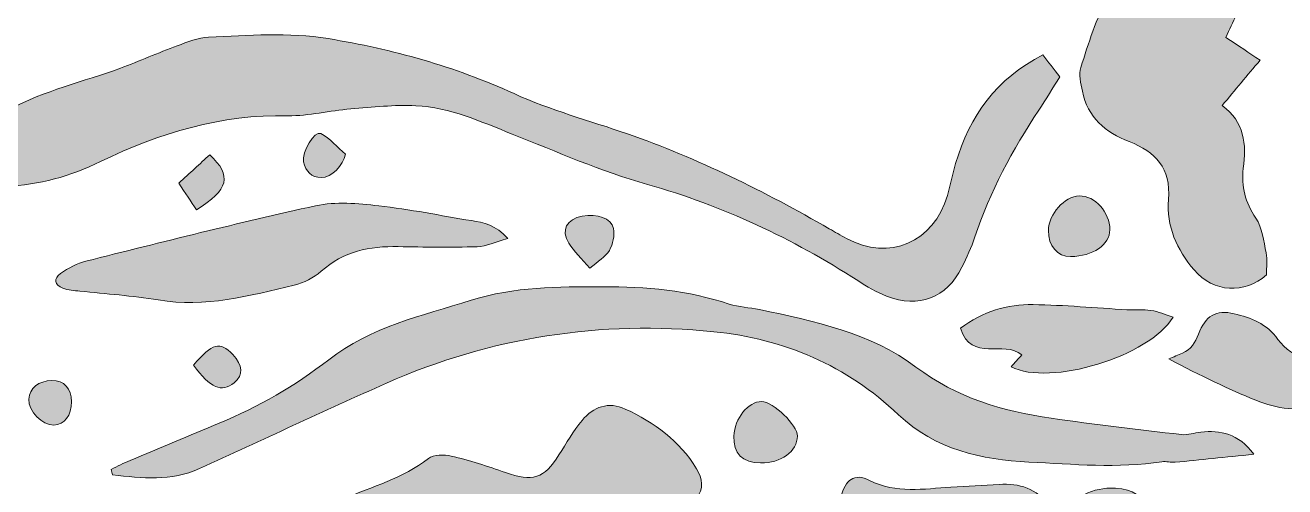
# Model space of a CAD drawing. Header units: centimetres. Extents: x -3.3 to 24.3, y 7.4 to 22.3.
# Drawn here: x 16.109 to 20.97, y 15.044 to 16.823 of the extents above; entities that cross this region are included whole.
import ezdxf

# ---------------------------------------------------------------- set-up
doc = ezdxf.new("R2010")
doc.units = ezdxf.units.CM
doc.header["$MEASUREMENT"] = 0
doc.layers.add('Layer 1', color=7, linetype='Continuous', lineweight=0)

# ---------------------------------------------------------------- blocks, each defined once
blk = doc.blocks.new('Block_0')
at = {"layer": 'Layer 1', "true_color": 0x000000, "transparency": 33554687}
h = blk.add_hatch(color=18, dxfattribs=at)
h.dxf.hatch_style = 2
edge = h.paths.add_edge_path()
edge.add_spline(control_points=[(20.7419, 16.7759), (20.7935, 16.7415), (20.8305, 16.7168), (20.874, 16.6879), (20.8249, 16.6292), (20.7787, 16.5738), (20.7278, 16.5128), (20.814, 16.4503), (20.8219, 16.3646), (20.8094, 16.2705), (20.8002, 16.2016), (20.8176, 16.1394), (20.8577, 16.079), (20.8824, 16.0418), (20.8883, 15.991), (20.8977, 15.9453), (20.9031, 15.919), (20.8987, 15.8906), (20.8987, 15.8602), (20.8152, 15.7857), (20.6939, 15.7917), (20.6192, 15.8794), (20.5528, 15.9572), (20.5124, 16.0499), (20.5207, 16.1509), (20.5308, 16.2725), (20.4703, 16.335), (20.3693, 16.374), (20.2766, 16.4098), (20.2094, 16.4681), (20.1883, 16.5687), (20.182, 16.5986), (20.1731, 16.6332), (20.182, 16.6601), (20.2129, 16.7527), (20.2404, 16.8493), (20.2894, 16.9324), (20.3495, 17.0341), (20.4566, 17.0737), (20.5725, 17.0703), (20.6447, 17.0682), (20.7173, 17.0531), (20.7881, 17.0364), (20.8506, 17.0217), (20.8526, 17.0066), (20.8225, 16.9466), (20.795, 16.892), (20.7701, 16.8361), (20.7419, 16.7759)], knot_values=[0, 0, 0, 0, 1, 1, 1, 2, 2, 2, 3, 3, 3, 4, 4, 4, 5, 5, 5, 6, 6, 6, 7, 7, 7, 8, 8, 8, 9, 9, 9, 10, 10, 10, 11, 11, 11, 12, 12, 12, 13, 13, 13, 14, 14, 14, 15, 15, 15, 16, 16, 16, 16], degree=3, periodic=0)
h = blk.add_hatch(color=18, dxfattribs=at)
h.dxf.hatch_style = 2
edge = h.paths.add_edge_path()
edge.add_spline(control_points=[(15.3274, 16.2003), (15.3419, 16.2653), (15.3738, 16.2777), (15.4127, 16.2837), (15.6374, 16.3185), (15.8474, 16.3903), (16.0493, 16.499), (16.1816, 16.5703), (16.3337, 16.6046), (16.4763, 16.6571), (16.55, 16.6842), (16.622, 16.7161), (16.6958, 16.7432), (16.7351, 16.7577), (16.7762, 16.7749), (16.817, 16.7766), (16.9707, 16.7827), (17.1238, 16.7965), (17.2784, 16.7709), (17.5269, 16.7299), (17.7654, 16.6639), (17.9954, 16.559), (18.1357, 16.495), (18.2868, 16.4548), (18.433, 16.404), (18.7053, 16.3093), (18.9623, 16.182), (19.2115, 16.0383), (19.2335, 16.0256), (19.2556, 16.0132), (19.278, 16.0012), (19.4436, 15.912), (19.6145, 15.9845), (19.6678, 16.1669), (19.6796, 16.2074), (19.6879, 16.2489), (19.6995, 16.2895), (19.7526, 16.4739), (19.8574, 16.6173), (20.0363, 16.7083), (20.0568, 16.6816), (20.077, 16.6555), (20.1013, 16.6237), (20.074, 16.5802), (20.0482, 16.5372), (20.0205, 16.4955), (19.9188, 16.3422), (19.8317, 16.1818), (19.7734, 16.0065), (19.7601, 15.9666), (19.7429, 15.9276), (19.7239, 15.89), (19.6641, 15.7719), (19.5564, 15.7299), (19.4332, 15.7782), (19.3942, 15.7935), (19.3574, 15.8155), (19.322, 15.8383), (19.0691, 16.0009), (18.8012, 16.1269), (18.5102, 16.2089), (18.332, 16.2592), (18.1608, 16.3349), (17.9881, 16.4033), (17.8674, 16.4511), (17.7481, 16.5054), (17.6169, 16.5121), (17.5334, 16.5164), (17.449, 16.5072), (17.3654, 16.5002), (17.2843, 16.4934), (17.2036, 16.4725), (17.123, 16.474), (16.8654, 16.4787), (16.6277, 16.4085), (16.3997, 16.2969), (16.284, 16.2403), (16.1631, 16.2067), (16.0343, 16.2027), (15.8429, 16.1966), (15.6514, 16.19), (15.4599, 16.1862), (15.4173, 16.1854), (15.3744, 16.195), (15.3274, 16.2003)], knot_values=[0, 0, 0, 0, 1, 1, 1, 2, 2, 2, 3, 3, 3, 4, 4, 4, 5, 5, 5, 6, 6, 6, 7, 7, 7, 8, 8, 8, 9, 9, 9, 10, 10, 10, 11, 11, 11, 12, 12, 12, 13, 13, 13, 14, 14, 14, 15, 15, 15, 16, 16, 16, 17, 17, 17, 18, 18, 18, 19, 19, 19, 20, 20, 20, 21, 21, 21, 22, 22, 22, 23, 23, 23, 24, 24, 24, 25, 25, 25, 26, 26, 26, 27, 27, 27, 28, 28, 28, 28], degree=3, periodic=0)
h = blk.add_hatch(color=18, dxfattribs=at)
h.dxf.hatch_style = 2
edge = h.paths.add_edge_path()
edge.add_spline(control_points=[(17.3451, 16.3254), (17.3379, 16.2824), (17.2898, 16.2348), (17.2519, 16.2352), (17.2133, 16.2357), (17.1905, 16.2597), (17.1835, 16.2956), (17.1759, 16.3345), (17.2267, 16.4171), (17.2497, 16.4053), (17.2857, 16.3868), (17.3137, 16.3528), (17.3451, 16.3254)], knot_values=[0, 0, 0, 0, 1, 1, 1, 2, 2, 2, 3, 3, 3, 4, 4, 4, 4], degree=3, periodic=0)
h = blk.add_hatch(color=18, dxfattribs=at)
h.dxf.hatch_style = 2
edge = h.paths.add_edge_path()
edge.add_spline(control_points=[(16.7701, 16.1113), (16.7487, 16.1434), (16.7273, 16.1757), (16.7018, 16.2139), (16.7445, 16.253), (16.783, 16.2883), (16.8211, 16.3232), (16.9087, 16.2428), (16.8943, 16.1877), (16.7701, 16.1113)], knot_values=[0, 0, 0, 0, 1, 1, 1, 2, 2, 2, 3, 3, 3, 3], degree=3, periodic=0)
h = blk.add_hatch(color=18, dxfattribs=at)
h.dxf.hatch_style = 2
edge = h.paths.add_edge_path()
edge.add_spline(control_points=[(17.9713, 16.0003), (17.9235, 15.9872), (17.8884, 15.9704), (17.8528, 15.9692), (17.7516, 15.9658), (17.6501, 15.9676), (17.5488, 15.9695), (17.4385, 15.9715), (17.3372, 15.9518), (17.2512, 15.8742), (17.2231, 15.8488), (17.1842, 15.8297), (17.147, 15.8209), (16.9749, 15.7799), (16.8035, 15.7331), (16.6225, 15.7638), (16.5228, 15.7808), (16.4212, 15.7866), (16.3205, 15.7979), (16.2982, 15.8004), (16.2748, 15.8015), (16.2542, 15.8094), (16.2225, 15.8218), (16.2174, 15.8469), (16.2459, 15.8662), (16.2758, 15.8862), (16.3092, 15.9049), (16.3437, 15.9134), (16.6386, 15.9868), (16.9332, 16.0616), (17.2299, 16.1268), (17.3074, 16.1438), (17.3927, 16.1356), (17.4731, 16.1267), (17.5932, 16.1133), (17.712, 16.0888), (17.8314, 16.0696), (17.8785, 16.0621), (17.9247, 16.0537), (17.9713, 16.0003)], knot_values=[0, 0, 0, 0, 1, 1, 1, 2, 2, 2, 3, 3, 3, 4, 4, 4, 5, 5, 5, 6, 6, 6, 7, 7, 7, 8, 8, 8, 9, 9, 9, 10, 10, 10, 11, 11, 11, 12, 12, 12, 13, 13, 13, 13], degree=3, periodic=0)
h = blk.add_hatch(color=18, dxfattribs=at)
h.dxf.hatch_style = 2
edge = h.paths.add_edge_path()
edge.add_spline(control_points=[(20.1432, 15.9311), (20.0923, 15.9307), (20.0567, 15.9725), (20.0574, 16.0318), (20.0581, 16.0951), (20.1193, 16.1632), (20.1767, 16.1646), (20.2371, 16.1661), (20.2945, 16.1024), (20.2945, 16.0338), (20.2945, 15.9767), (20.2284, 15.9318), (20.1432, 15.9311)], knot_values=[0, 0, 0, 0, 1, 1, 1, 2, 2, 2, 3, 3, 3, 4, 4, 4, 4], degree=3, periodic=0)
h = blk.add_hatch(color=18, dxfattribs=at)
h.dxf.hatch_style = 2
edge = h.paths.add_edge_path()
edge.add_spline(control_points=[(18.2885, 15.8859), (18.2562, 15.9233), (18.2264, 15.95), (18.2064, 15.9827), (18.1756, 16.0333), (18.199, 16.076), (18.2577, 16.0864), (18.3172, 16.097), (18.37, 16.0803), (18.3789, 16.039), (18.3846, 16.0128), (18.3772, 15.9783), (18.3633, 15.9548), (18.3485, 15.9297), (18.3193, 15.9131), (18.2885, 15.8859)], knot_values=[0, 0, 0, 0, 1, 1, 1, 2, 2, 2, 3, 3, 3, 4, 4, 4, 5, 5, 5, 5], degree=3, periodic=0)
h = blk.add_hatch(color=18, dxfattribs=at)
h.dxf.hatch_style = 2
edge = h.paths.add_edge_path()
edge.add_spline(control_points=[(16.4404, 15.1109), (16.465, 15.1226), (16.4893, 15.1352), (16.5143, 15.1457), (16.6286, 15.1938), (16.7429, 15.2416), (16.8575, 15.2889), (17.0095, 15.3515), (17.1505, 15.4324), (17.2805, 15.5335), (17.4428, 15.6596), (17.6388, 15.7029), (17.8301, 15.7627), (17.9983, 15.8152), (18.1639, 15.8147), (18.3364, 15.815), (18.5056, 15.8154), (18.6666, 15.8013), (18.826, 15.7479), (18.8629, 15.7356), (18.9036, 15.7353), (18.9421, 15.727), (19.1541, 15.6815), (19.3707, 15.6383), (19.5463, 15.5054), (19.7042, 15.3859), (19.8805, 15.3357), (20.0683, 15.3082), (20.2354, 15.2838), (20.4033, 15.2644), (20.5711, 15.245), (20.5952, 15.2422), (20.6206, 15.252), (20.6455, 15.2545), (20.7209, 15.2621), (20.7892, 15.2505), (20.8503, 15.169), (20.7394, 15.1577), (20.6428, 15.1475), (20.5461, 15.1384), (20.5295, 15.1369), (20.5119, 15.1429), (20.4956, 15.1404), (20.3245, 15.114), (20.1526, 15.131), (19.9822, 15.1392), (19.7993, 15.1479), (19.6209, 15.1869), (19.4788, 15.3217), (19.2794, 15.511), (19.0363, 15.6148), (18.7666, 15.6416), (18.3299, 15.685), (17.9062, 15.6213), (17.5031, 15.4431), (17.2615, 15.3363), (17.0226, 15.2234), (16.7822, 15.114), (16.6727, 15.0641), (16.5593, 15.0765), (16.4463, 15.0903), (16.4443, 15.0972), (16.4424, 15.1041), (16.4404, 15.1109)], knot_values=[0, 0, 0, 0, 1, 1, 1, 2, 2, 2, 3, 3, 3, 4, 4, 4, 5, 5, 5, 6, 6, 6, 7, 7, 7, 8, 8, 8, 9, 9, 9, 10, 10, 10, 11, 11, 11, 12, 12, 12, 13, 13, 13, 14, 14, 14, 15, 15, 15, 16, 16, 16, 17, 17, 17, 18, 18, 18, 19, 19, 19, 20, 20, 20, 21, 21, 21, 21], degree=3, periodic=0)
h = blk.add_hatch(color=18, dxfattribs=at)
h.dxf.hatch_style = 2
edge = h.paths.add_edge_path()
edge.add_spline(control_points=[(19.7179, 15.6547), (19.8046, 15.7203), (19.8986, 15.7472), (19.9983, 15.7458), (20.119, 15.7442), (20.2397, 15.7329), (20.3604, 15.7263), (20.3913, 15.7246), (20.4227, 15.7281), (20.4531, 15.7235), (20.4812, 15.7192), (20.5081, 15.7073), (20.5383, 15.6978), (20.4476, 15.5455), (20.0625, 15.4298), (19.9137, 15.5061), (19.9278, 15.5221), (19.941, 15.5369), (19.9546, 15.5523), (19.8848, 15.6117), (19.7602, 15.522), (19.7179, 15.6547)], knot_values=[0, 0, 0, 0, 1, 1, 1, 2, 2, 2, 3, 3, 3, 4, 4, 4, 5, 5, 5, 6, 6, 6, 7, 7, 7, 7], degree=3, periodic=0)
h = blk.add_hatch(color=18, dxfattribs=at)
h.dxf.hatch_style = 2
edge = h.paths.add_edge_path()
edge.add_spline(control_points=[(21.1846, 15.3902), (21.1599, 15.3775), (21.1378, 15.3609), (21.1131, 15.3545), (21.0257, 15.3321), (20.9388, 15.3447), (20.8572, 15.3777), (20.751, 15.4206), (20.6478, 15.4709), (20.5223, 15.5365), (20.5399, 15.5441), (20.5575, 15.5517), (20.575, 15.5593), (20.6079, 15.5735), (20.6243, 15.5985), (20.6367, 15.6325), (20.662, 15.7017), (20.7044, 15.7272), (20.7742, 15.7107), (20.8388, 15.6954), (20.9001, 15.6732), (20.9432, 15.6117), (20.969, 15.575), (21.0139, 15.5498), (21.0539, 15.5253), (21.1044, 15.4943), (21.1568, 15.4673), (21.1846, 15.3902)], knot_values=[0, 0, 0, 0, 1, 1, 1, 2, 2, 2, 3, 3, 3, 4, 4, 4, 5, 5, 5, 6, 6, 6, 7, 7, 7, 8, 8, 8, 9, 9, 9, 9], degree=3, periodic=0)
h = blk.add_hatch(color=18, dxfattribs=at)
h.dxf.hatch_style = 2
edge = h.paths.add_edge_path()
edge.add_spline(control_points=[(16.7586, 15.5128), (16.8322, 15.5986), (16.8601, 15.6055), (16.9101, 15.5535), (16.9499, 15.5122), (16.9517, 15.4742), (16.9154, 15.4448), (16.8668, 15.4055), (16.8245, 15.423), (16.7586, 15.5128)], knot_values=[0, 0, 0, 0, 1, 1, 1, 2, 2, 2, 3, 3, 3, 3], degree=3, periodic=0)
h = blk.add_hatch(color=18, dxfattribs=at)
h.dxf.hatch_style = 2
edge = h.paths.add_edge_path()
edge.add_spline(control_points=[(16.2876, 15.3718), (16.2883, 15.3196), (16.2603, 15.2823), (16.2195, 15.2812), (16.1747, 15.28), (16.1214, 15.3355), (16.123, 15.3818), (16.1244, 15.4231), (16.1612, 15.4528), (16.2118, 15.4531), (16.2595, 15.4534), (16.287, 15.424), (16.2876, 15.3718)], knot_values=[0, 0, 0, 0, 1, 1, 1, 2, 2, 2, 3, 3, 3, 4, 4, 4, 4], degree=3, periodic=0)
h = blk.add_hatch(color=18, dxfattribs=at)
h.dxf.hatch_style = 2
edge = h.paths.add_edge_path()
edge.add_spline(control_points=[(17.1261, 14.8441), (17.1888, 14.9287), (17.2611, 14.9665), (17.3371, 14.9977), (17.4489, 15.0437), (17.5658, 15.0774), (17.6648, 15.1524), (17.6854, 15.168), (17.7253, 15.1688), (17.753, 15.1623), (17.824, 15.1455), (17.8939, 15.1232), (17.9627, 15.0986), (18.066, 15.0616), (18.111, 15.0753), (18.1689, 15.1667), (18.1975, 15.2119), (18.2243, 15.2588), (18.2582, 15.2998), (18.3015, 15.3521), (18.3595, 15.3737), (18.4248, 15.3435), (18.5366, 15.2919), (18.6342, 15.2218), (18.6991, 15.1136), (18.7226, 15.0745), (18.7291, 15.0374), (18.6977, 14.9966), (18.641, 14.9229), (18.6531, 14.8688), (18.7358, 14.8209), (18.7894, 14.7899), (18.8466, 14.765), (18.8998, 14.7331), (18.918, 14.7222), (18.9287, 14.6988), (18.9428, 14.681), (18.921, 14.6712), (18.8968, 14.6495), (18.8777, 14.6533), (18.7499, 14.6787), (18.6203, 14.7054), (18.5485, 14.833), (18.4813, 14.9524), (18.3758, 14.9989), (18.2446, 14.993), (18.0788, 14.9855), (17.921, 14.9553), (17.7883, 14.8416), (17.7105, 14.775), (17.6117, 14.7511), (17.5113, 14.7544), (17.4215, 14.7574), (17.3315, 14.7708), (17.2431, 14.7875), (17.2046, 14.7949), (17.1699, 14.8222), (17.1261, 14.8441)], knot_values=[0, 0, 0, 0, 1, 1, 1, 2, 2, 2, 3, 3, 3, 4, 4, 4, 5, 5, 5, 6, 6, 6, 7, 7, 7, 8, 8, 8, 9, 9, 9, 10, 10, 10, 11, 11, 11, 12, 12, 12, 13, 13, 13, 14, 14, 14, 15, 15, 15, 16, 16, 16, 17, 17, 17, 18, 18, 18, 19, 19, 19, 19], degree=3, periodic=0)
h = blk.add_hatch(color=18, dxfattribs=at)
h.dxf.hatch_style = 2
edge = h.paths.add_edge_path()
edge.add_spline(control_points=[(18.947, 15.1357), (18.8764, 15.1366), (18.8416, 15.1716), (18.8439, 15.2393), (18.8463, 15.3071), (18.8986, 15.3722), (18.9507, 15.3723), (18.9944, 15.3723), (19.0905, 15.2802), (19.0893, 15.2394), (19.0877, 15.1799), (19.0256, 15.1348), (18.947, 15.1357)], knot_values=[0, 0, 0, 0, 1, 1, 1, 2, 2, 2, 3, 3, 3, 4, 4, 4, 4], degree=3, periodic=0)
h = blk.add_hatch(color=18, dxfattribs=at)
h.dxf.hatch_style = 2
edge = h.paths.add_edge_path()
edge.add_spline(control_points=[(19.4892, 14.6443), (19.4699, 14.5438), (19.452, 14.4529), (19.4352, 14.3618), (19.4178, 14.2678), (19.401, 14.2545), (19.3067, 14.2587), (19.2645, 14.2605), (19.2218, 14.2628), (19.18, 14.2585), (19.1028, 14.2506), (19.029, 14.2583), (18.9562, 14.2865), (18.9167, 14.3018), (18.8742, 14.3057), (18.8757, 14.3651), (18.8772, 14.429), (18.8991, 14.4731), (18.9555, 14.4898), (18.9901, 14.5001), (19.0274, 14.5034), (19.0637, 14.5054), (19.1653, 14.511), (19.2571, 14.6081), (19.2544, 14.7099), (19.2525, 14.7803), (19.2495, 14.8507), (19.2489, 14.9212), (19.2487, 14.9491), (19.2505, 14.9779), (19.257, 15.005), (19.2725, 15.0708), (19.3089, 15.098), (19.367, 15.0686), (19.4708, 15.016), (19.5756, 15.0363), (19.6815, 15.0425), (19.7434, 15.0461), (19.8054, 15.0481), (19.8672, 15.0528), (19.946, 15.0589), (20.0112, 15.0356), (20.0611, 14.9724), (20.0712, 14.9596), (20.0854, 14.9501), (20.1001, 14.9368), (20.1594, 15.0027), (20.2264, 15.044), (20.3158, 15.038), (20.3886, 15.0331), (20.415, 15.0151), (20.4382, 14.9453), (20.4515, 14.9052), (20.463, 14.8646), (20.4766, 14.8246), (20.4872, 14.7937), (20.4934, 14.7668), (20.4618, 14.7413), (20.4528, 14.734), (20.4553, 14.7075), (20.4584, 14.691), (20.4914, 14.5137), (20.4477, 14.4697), (20.2701, 14.4954), (20.1419, 14.514), (20.0127, 14.5252), (19.8844, 14.5432), (19.8406, 14.5493), (19.7911, 14.5557), (19.7569, 14.5798), (19.677, 14.6361), (19.5879, 14.6333), (19.4892, 14.6443)], knot_values=[0, 0, 0, 0, 1, 1, 1, 2, 2, 2, 3, 3, 3, 4, 4, 4, 5, 5, 5, 6, 6, 6, 7, 7, 7, 8, 8, 8, 9, 9, 9, 10, 10, 10, 11, 11, 11, 12, 12, 12, 13, 13, 13, 14, 14, 14, 15, 15, 15, 16, 16, 16, 17, 17, 17, 18, 18, 18, 19, 19, 19, 20, 20, 20, 21, 21, 21, 22, 22, 22, 23, 23, 23, 24, 24, 24, 24], degree=3, periodic=0)
at = {"layer": 'Layer 1'}
for points, knots in [([(20.7419, 16.7759), (20.7935, 16.7415), (20.8305, 16.7168), (20.874, 16.6879), (20.8249, 16.6292), (20.7787, 16.5738), (20.7278, 16.5128), (20.814, 16.4503), (20.8219, 16.3646), (20.8094, 16.2705), (20.8002, 16.2016), (20.8176, 16.1394), (20.8577, 16.079), (20.8824, 16.0418), (20.8883, 15.991), (20.8977, 15.9453), (20.9031, 15.919), (20.8987, 15.8906), (20.8987, 15.8602), (20.8152, 15.7857), (20.6939, 15.7917), (20.6192, 15.8794), (20.5528, 15.9572), (20.5124, 16.0499), (20.5207, 16.1509), (20.5308, 16.2725), (20.4703, 16.335), (20.3693, 16.374), (20.2766, 16.4098), (20.2094, 16.4681), (20.1883, 16.5687), (20.182, 16.5986), (20.1731, 16.6332), (20.182, 16.6601), (20.2129, 16.7527), (20.2404, 16.8493), (20.2894, 16.9324), (20.3495, 17.0341), (20.4566, 17.0737), (20.5725, 17.0703), (20.6447, 17.0682), (20.7173, 17.0531), (20.7881, 17.0364), (20.8506, 17.0217), (20.8526, 17.0066), (20.8225, 16.9466), (20.795, 16.892), (20.7701, 16.8361), (20.7419, 16.7759)], [0, 0, 0, 0, 1, 1, 1, 2, 2, 2, 3, 3, 3, 4, 4, 4, 5, 5, 5, 6, 6, 6, 7, 7, 7, 8, 8, 8, 9, 9, 9, 10, 10, 10, 11, 11, 11, 12, 12, 12, 13, 13, 13, 14, 14, 14, 15, 15, 15, 16, 16, 16, 16]), ([(15.3274, 16.2003), (15.3419, 16.2653), (15.3738, 16.2777), (15.4127, 16.2837), (15.6374, 16.3185), (15.8474, 16.3903), (16.0493, 16.499), (16.1816, 16.5703), (16.3337, 16.6046), (16.4763, 16.6571), (16.55, 16.6842), (16.622, 16.7161), (16.6958, 16.7432), (16.7351, 16.7577), (16.7762, 16.7749), (16.817, 16.7766), (16.9707, 16.7827), (17.1238, 16.7965), (17.2784, 16.7709), (17.5269, 16.7299), (17.7654, 16.6639), (17.9954, 16.559), (18.1357, 16.495), (18.2868, 16.4548), (18.433, 16.404), (18.7053, 16.3093), (18.9623, 16.182), (19.2115, 16.0383), (19.2335, 16.0256), (19.2556, 16.0132), (19.278, 16.0012), (19.4436, 15.912), (19.6145, 15.9845), (19.6678, 16.1669), (19.6796, 16.2074), (19.6879, 16.2489), (19.6995, 16.2895), (19.7526, 16.4739), (19.8574, 16.6173), (20.0363, 16.7083), (20.0568, 16.6816), (20.077, 16.6555), (20.1013, 16.6237), (20.074, 16.5802), (20.0482, 16.5372), (20.0205, 16.4955), (19.9188, 16.3422), (19.8317, 16.1818), (19.7734, 16.0065), (19.7601, 15.9666), (19.7429, 15.9276), (19.7239, 15.89), (19.6641, 15.7719), (19.5564, 15.7299), (19.4332, 15.7782), (19.3942, 15.7935), (19.3574, 15.8155), (19.322, 15.8383), (19.0691, 16.0009), (18.8012, 16.1269), (18.5102, 16.2089), (18.332, 16.2592), (18.1608, 16.3349), (17.9881, 16.4033), (17.8674, 16.4511), (17.7481, 16.5054), (17.6169, 16.5121), (17.5334, 16.5164), (17.449, 16.5072), (17.3654, 16.5002), (17.2843, 16.4934), (17.2036, 16.4725), (17.123, 16.474), (16.8654, 16.4787), (16.6277, 16.4085), (16.3997, 16.2969), (16.284, 16.2403), (16.1631, 16.2067), (16.0343, 16.2027), (15.8429, 16.1966), (15.6514, 16.19), (15.4599, 16.1862), (15.4173, 16.1854), (15.3744, 16.195), (15.3274, 16.2003)], [0, 0, 0, 0, 1, 1, 1, 2, 2, 2, 3, 3, 3, 4, 4, 4, 5, 5, 5, 6, 6, 6, 7, 7, 7, 8, 8, 8, 9, 9, 9, 10, 10, 10, 11, 11, 11, 12, 12, 12, 13, 13, 13, 14, 14, 14, 15, 15, 15, 16, 16, 16, 17, 17, 17, 18, 18, 18, 19, 19, 19, 20, 20, 20, 21, 21, 21, 22, 22, 22, 23, 23, 23, 24, 24, 24, 25, 25, 25, 26, 26, 26, 27, 27, 27, 28, 28, 28, 28]), ([(17.3451, 16.3254), (17.3379, 16.2824), (17.2898, 16.2348), (17.2519, 16.2352), (17.2133, 16.2357), (17.1905, 16.2597), (17.1835, 16.2956), (17.1759, 16.3345), (17.2267, 16.4171), (17.2497, 16.4053), (17.2857, 16.3868), (17.3137, 16.3528), (17.3451, 16.3254)], [0, 0, 0, 0, 1, 1, 1, 2, 2, 2, 3, 3, 3, 4, 4, 4, 4]), ([(16.7701, 16.1113), (16.7487, 16.1434), (16.7273, 16.1757), (16.7018, 16.2139), (16.7445, 16.253), (16.783, 16.2883), (16.8211, 16.3232), (16.9087, 16.2428), (16.8943, 16.1877), (16.7701, 16.1113)], [0, 0, 0, 0, 1, 1, 1, 2, 2, 2, 3, 3, 3, 3]), ([(17.9713, 16.0003), (17.9235, 15.9872), (17.8884, 15.9704), (17.8528, 15.9692), (17.7516, 15.9658), (17.6501, 15.9676), (17.5488, 15.9695), (17.4385, 15.9715), (17.3372, 15.9518), (17.2512, 15.8742), (17.2231, 15.8488), (17.1842, 15.8297), (17.147, 15.8209), (16.9749, 15.7799), (16.8035, 15.7331), (16.6225, 15.7638), (16.5228, 15.7808), (16.4212, 15.7866), (16.3205, 15.7979), (16.2982, 15.8004), (16.2748, 15.8015), (16.2542, 15.8094), (16.2225, 15.8218), (16.2174, 15.8469), (16.2459, 15.8662), (16.2758, 15.8862), (16.3092, 15.9049), (16.3437, 15.9134), (16.6386, 15.9868), (16.9332, 16.0616), (17.2299, 16.1268), (17.3074, 16.1438), (17.3927, 16.1356), (17.4731, 16.1267), (17.5932, 16.1133), (17.712, 16.0888), (17.8314, 16.0696), (17.8785, 16.0621), (17.9247, 16.0537), (17.9713, 16.0003)], [0, 0, 0, 0, 1, 1, 1, 2, 2, 2, 3, 3, 3, 4, 4, 4, 5, 5, 5, 6, 6, 6, 7, 7, 7, 8, 8, 8, 9, 9, 9, 10, 10, 10, 11, 11, 11, 12, 12, 12, 13, 13, 13, 13]), ([(20.1432, 15.9311), (20.0923, 15.9307), (20.0567, 15.9725), (20.0574, 16.0318), (20.0581, 16.0951), (20.1193, 16.1632), (20.1767, 16.1646), (20.2371, 16.1661), (20.2945, 16.1024), (20.2945, 16.0338), (20.2945, 15.9767), (20.2284, 15.9318), (20.1432, 15.9311)], [0, 0, 0, 0, 1, 1, 1, 2, 2, 2, 3, 3, 3, 4, 4, 4, 4]), ([(18.2885, 15.8859), (18.2562, 15.9233), (18.2264, 15.95), (18.2064, 15.9827), (18.1756, 16.0333), (18.199, 16.076), (18.2577, 16.0864), (18.3172, 16.097), (18.37, 16.0803), (18.3789, 16.039), (18.3846, 16.0128), (18.3772, 15.9783), (18.3633, 15.9548), (18.3485, 15.9297), (18.3193, 15.9131), (18.2885, 15.8859)], [0, 0, 0, 0, 1, 1, 1, 2, 2, 2, 3, 3, 3, 4, 4, 4, 5, 5, 5, 5]), ([(16.4404, 15.1109), (16.465, 15.1226), (16.4893, 15.1352), (16.5143, 15.1457), (16.6286, 15.1938), (16.7429, 15.2416), (16.8575, 15.2889), (17.0095, 15.3515), (17.1505, 15.4324), (17.2805, 15.5335), (17.4428, 15.6596), (17.6388, 15.7029), (17.8301, 15.7627), (17.9983, 15.8152), (18.1639, 15.8147), (18.3364, 15.815), (18.5056, 15.8154), (18.6666, 15.8013), (18.826, 15.7479), (18.8629, 15.7356), (18.9036, 15.7353), (18.9421, 15.727), (19.1541, 15.6815), (19.3707, 15.6383), (19.5463, 15.5054), (19.7042, 15.3859), (19.8805, 15.3357), (20.0683, 15.3082), (20.2354, 15.2838), (20.4033, 15.2644), (20.5711, 15.245), (20.5952, 15.2422), (20.6206, 15.252), (20.6455, 15.2545), (20.7209, 15.2621), (20.7892, 15.2505), (20.8503, 15.169), (20.7394, 15.1577), (20.6428, 15.1475), (20.5461, 15.1384), (20.5295, 15.1369), (20.5119, 15.1429), (20.4956, 15.1404), (20.3245, 15.114), (20.1526, 15.131), (19.9822, 15.1392), (19.7993, 15.1479), (19.6209, 15.1869), (19.4788, 15.3217), (19.2794, 15.511), (19.0363, 15.6148), (18.7666, 15.6416), (18.3299, 15.685), (17.9062, 15.6213), (17.5031, 15.4431), (17.2615, 15.3363), (17.0226, 15.2234), (16.7822, 15.114), (16.6727, 15.0641), (16.5593, 15.0765), (16.4463, 15.0903), (16.4443, 15.0972), (16.4424, 15.1041), (16.4404, 15.1109)], [0, 0, 0, 0, 1, 1, 1, 2, 2, 2, 3, 3, 3, 4, 4, 4, 5, 5, 5, 6, 6, 6, 7, 7, 7, 8, 8, 8, 9, 9, 9, 10, 10, 10, 11, 11, 11, 12, 12, 12, 13, 13, 13, 14, 14, 14, 15, 15, 15, 16, 16, 16, 17, 17, 17, 18, 18, 18, 19, 19, 19, 20, 20, 20, 21, 21, 21, 21]), ([(19.7179, 15.6547), (19.8046, 15.7203), (19.8986, 15.7472), (19.9983, 15.7458), (20.119, 15.7442), (20.2397, 15.7329), (20.3604, 15.7263), (20.3913, 15.7246), (20.4227, 15.7281), (20.4531, 15.7235), (20.4812, 15.7192), (20.5081, 15.7073), (20.5383, 15.6978), (20.4476, 15.5455), (20.0625, 15.4298), (19.9137, 15.5061), (19.9278, 15.5221), (19.941, 15.5369), (19.9546, 15.5523), (19.8848, 15.6117), (19.7602, 15.522), (19.7179, 15.6547)], [0, 0, 0, 0, 1, 1, 1, 2, 2, 2, 3, 3, 3, 4, 4, 4, 5, 5, 5, 6, 6, 6, 7, 7, 7, 7]), ([(21.1846, 15.3902), (21.1599, 15.3775), (21.1378, 15.3609), (21.1131, 15.3545), (21.0257, 15.3321), (20.9388, 15.3447), (20.8572, 15.3777), (20.751, 15.4206), (20.6478, 15.4709), (20.5223, 15.5365), (20.5399, 15.5441), (20.5575, 15.5517), (20.575, 15.5593), (20.6079, 15.5735), (20.6243, 15.5985), (20.6367, 15.6325), (20.662, 15.7017), (20.7044, 15.7272), (20.7742, 15.7107), (20.8388, 15.6954), (20.9001, 15.6732), (20.9432, 15.6117), (20.969, 15.575), (21.0139, 15.5498), (21.0539, 15.5253), (21.1044, 15.4943), (21.1568, 15.4673), (21.1846, 15.3902)], [0, 0, 0, 0, 1, 1, 1, 2, 2, 2, 3, 3, 3, 4, 4, 4, 5, 5, 5, 6, 6, 6, 7, 7, 7, 8, 8, 8, 9, 9, 9, 9]), ([(16.7586, 15.5128), (16.8322, 15.5986), (16.8601, 15.6055), (16.9101, 15.5535), (16.9499, 15.5122), (16.9517, 15.4742), (16.9154, 15.4448), (16.8668, 15.4055), (16.8245, 15.423), (16.7586, 15.5128)], [0, 0, 0, 0, 1, 1, 1, 2, 2, 2, 3, 3, 3, 3]), ([(16.2876, 15.3718), (16.2883, 15.3196), (16.2603, 15.2823), (16.2195, 15.2812), (16.1747, 15.28), (16.1214, 15.3355), (16.123, 15.3818), (16.1244, 15.4231), (16.1612, 15.4528), (16.2118, 15.4531), (16.2595, 15.4534), (16.287, 15.424), (16.2876, 15.3718)], [0, 0, 0, 0, 1, 1, 1, 2, 2, 2, 3, 3, 3, 4, 4, 4, 4]), ([(17.1261, 14.8441), (17.1888, 14.9287), (17.2611, 14.9665), (17.3371, 14.9977), (17.4489, 15.0437), (17.5658, 15.0774), (17.6648, 15.1524), (17.6854, 15.168), (17.7253, 15.1688), (17.753, 15.1623), (17.824, 15.1455), (17.8939, 15.1232), (17.9627, 15.0986), (18.066, 15.0616), (18.111, 15.0753), (18.1689, 15.1667), (18.1975, 15.2119), (18.2243, 15.2588), (18.2582, 15.2998), (18.3015, 15.3521), (18.3595, 15.3737), (18.4248, 15.3435), (18.5366, 15.2919), (18.6342, 15.2218), (18.6991, 15.1136), (18.7226, 15.0745), (18.7291, 15.0374), (18.6977, 14.9966), (18.641, 14.9229), (18.6531, 14.8688), (18.7358, 14.8209), (18.7894, 14.7899), (18.8466, 14.765), (18.8998, 14.7331), (18.918, 14.7222), (18.9287, 14.6988), (18.9428, 14.681), (18.921, 14.6712), (18.8968, 14.6495), (18.8777, 14.6533), (18.7499, 14.6787), (18.6203, 14.7054), (18.5485, 14.833), (18.4813, 14.9524), (18.3758, 14.9989), (18.2446, 14.993), (18.0788, 14.9855), (17.921, 14.9553), (17.7883, 14.8416), (17.7105, 14.775), (17.6117, 14.7511), (17.5113, 14.7544), (17.4215, 14.7574), (17.3315, 14.7708), (17.2431, 14.7875), (17.2046, 14.7949), (17.1699, 14.8222), (17.1261, 14.8441)], [0, 0, 0, 0, 1, 1, 1, 2, 2, 2, 3, 3, 3, 4, 4, 4, 5, 5, 5, 6, 6, 6, 7, 7, 7, 8, 8, 8, 9, 9, 9, 10, 10, 10, 11, 11, 11, 12, 12, 12, 13, 13, 13, 14, 14, 14, 15, 15, 15, 16, 16, 16, 17, 17, 17, 18, 18, 18, 19, 19, 19, 19]), ([(18.947, 15.1357), (18.8764, 15.1366), (18.8416, 15.1716), (18.8439, 15.2393), (18.8463, 15.3071), (18.8986, 15.3722), (18.9507, 15.3723), (18.9944, 15.3723), (19.0905, 15.2802), (19.0893, 15.2394), (19.0877, 15.1799), (19.0256, 15.1348), (18.947, 15.1357)], [0, 0, 0, 0, 1, 1, 1, 2, 2, 2, 3, 3, 3, 4, 4, 4, 4]), ([(19.4892, 14.6443), (19.4699, 14.5438), (19.452, 14.4529), (19.4352, 14.3618), (19.4178, 14.2678), (19.401, 14.2545), (19.3067, 14.2587), (19.2645, 14.2605), (19.2218, 14.2628), (19.18, 14.2585), (19.1028, 14.2506), (19.029, 14.2583), (18.9562, 14.2865), (18.9167, 14.3018), (18.8742, 14.3057), (18.8757, 14.3651), (18.8772, 14.429), (18.8991, 14.4731), (18.9555, 14.4898), (18.9901, 14.5001), (19.0274, 14.5034), (19.0637, 14.5054), (19.1653, 14.511), (19.2571, 14.6081), (19.2544, 14.7099), (19.2525, 14.7803), (19.2495, 14.8507), (19.2489, 14.9212), (19.2487, 14.9491), (19.2505, 14.9779), (19.257, 15.005), (19.2725, 15.0708), (19.3089, 15.098), (19.367, 15.0686), (19.4708, 15.016), (19.5756, 15.0363), (19.6815, 15.0425), (19.7434, 15.0461), (19.8054, 15.0481), (19.8672, 15.0528), (19.946, 15.0589), (20.0112, 15.0356), (20.0611, 14.9724), (20.0712, 14.9596), (20.0854, 14.9501), (20.1001, 14.9368), (20.1594, 15.0027), (20.2264, 15.044), (20.3158, 15.038), (20.3886, 15.0331), (20.415, 15.0151), (20.4382, 14.9453), (20.4515, 14.9052), (20.463, 14.8646), (20.4766, 14.8246), (20.4872, 14.7937), (20.4934, 14.7668), (20.4618, 14.7413), (20.4528, 14.734), (20.4553, 14.7075), (20.4584, 14.691), (20.4914, 14.5137), (20.4477, 14.4697), (20.2701, 14.4954), (20.1419, 14.514), (20.0127, 14.5252), (19.8844, 14.5432), (19.8406, 14.5493), (19.7911, 14.5557), (19.7569, 14.5798), (19.677, 14.6361), (19.5879, 14.6333), (19.4892, 14.6443)], [0, 0, 0, 0, 1, 1, 1, 2, 2, 2, 3, 3, 3, 4, 4, 4, 5, 5, 5, 6, 6, 6, 7, 7, 7, 8, 8, 8, 9, 9, 9, 10, 10, 10, 11, 11, 11, 12, 12, 12, 13, 13, 13, 14, 14, 14, 15, 15, 15, 16, 16, 16, 17, 17, 17, 18, 18, 18, 19, 19, 19, 20, 20, 20, 21, 21, 21, 22, 22, 22, 23, 23, 23, 24, 24, 24, 24])]:
    blk.add_open_spline(points, degree=3, knots=knots, dxfattribs=at)

msp = doc.modelspace()

# ---------------------------------------------------------------- block references
at = {"layer": 'Layer 1'}
msp.add_blockref('Block_0', (0, 0), dxfattribs=at)

doc.saveas('drawing.dxf')
